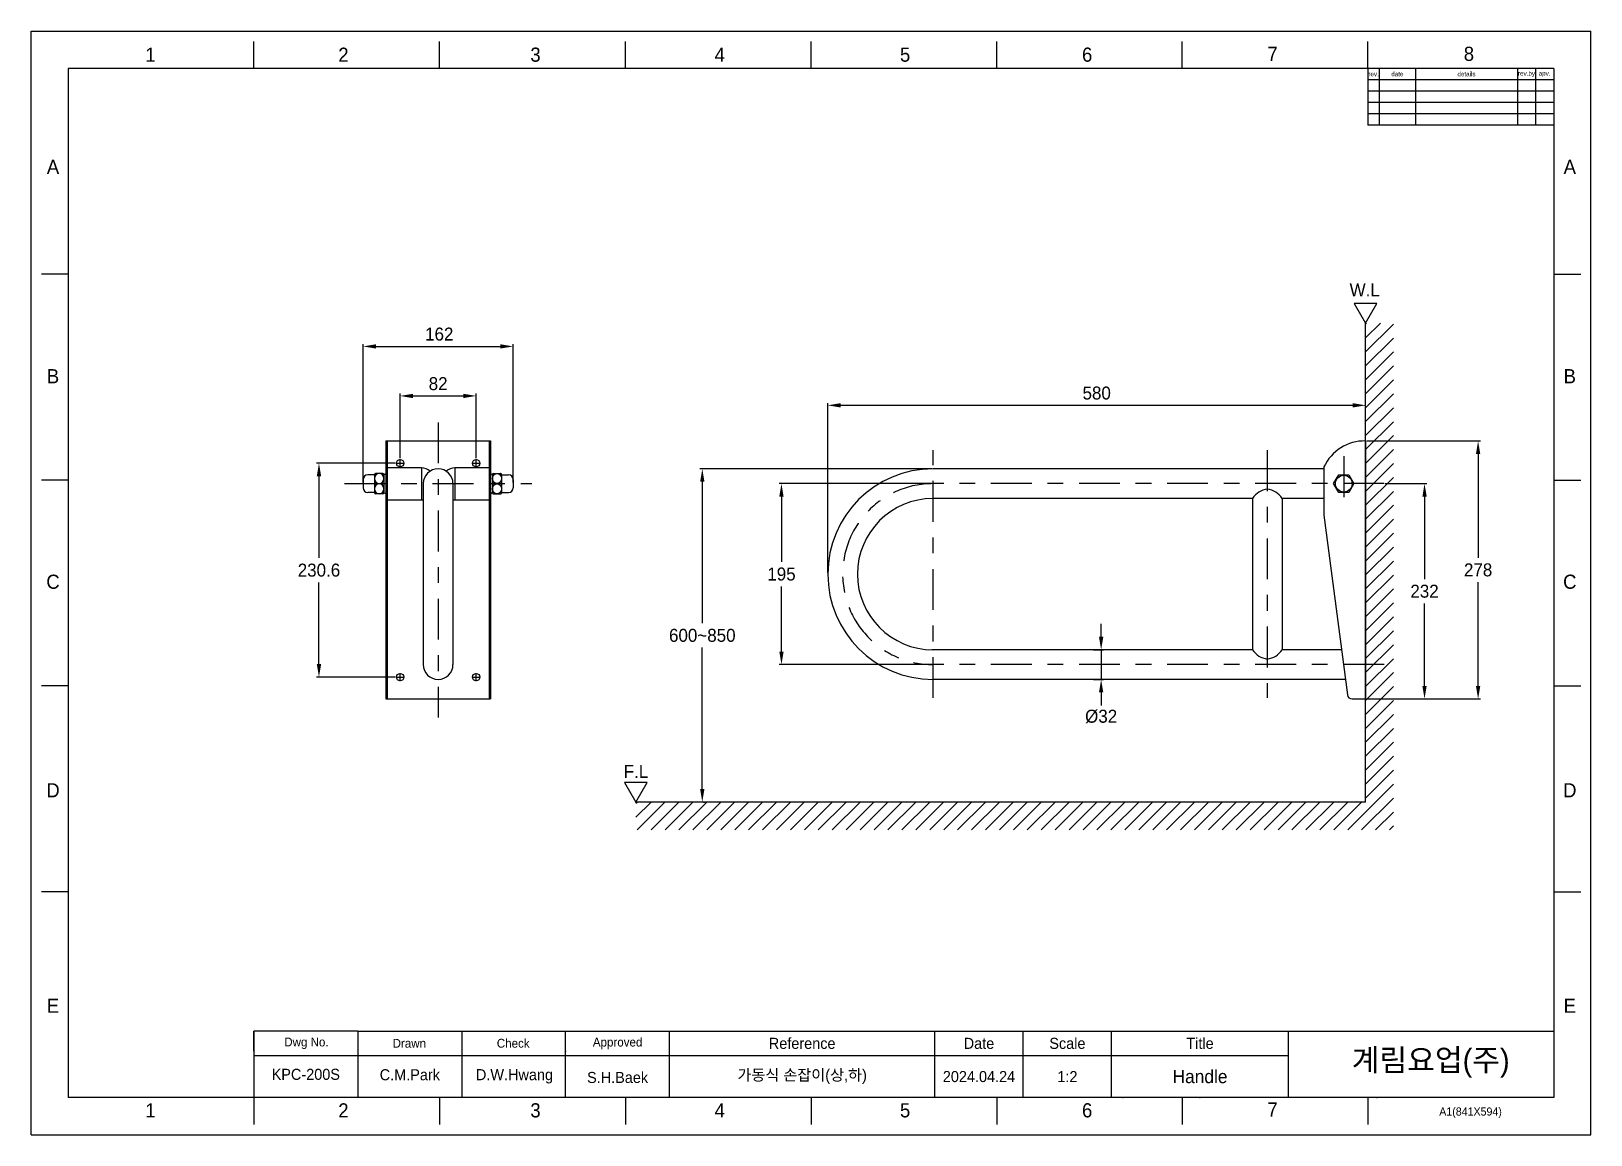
# Model space of a CAD drawing. Extents: x 32331 to 33172, y -13501 to -12906.
import ezdxf

# ---------------------------------------------------------------- set-up
doc = ezdxf.new("R2010")
doc.units = 0
doc.header["$MEASUREMENT"] = 0
doc.linetypes.add('CENTER', pattern=[47.5, 22, -8.5, 8.5, -8.5])
doc.linetypes.add('CENTERX2', pattern=[101.6, 63.5, -12.7, 12.7, -12.7])
doc.layers.get('0').update_dxf_attribs({"linetype": 'CONTINUOUS'})
doc.layers.get('Defpoints').update_dxf_attribs({"linetype": 'CONTINUOUS'})
for name, color, linetype in [('center', 1, 'CENTERX2'), ('FORM', 7, 'CONTINUOUS'), ('HATCH', 5, 'CONTINUOUS'), ('TEXT', 2, 'CONTINUOUS'), ('W.L', 2, 'CONTINUOUS')]:
    doc.layers.add(name, color=color, linetype=linetype)
doc.layers.add('DIM', color=3, linetype='CONTINUOUS', lineweight=9)
doc.styles.add('ROMANS', font='')
doc.styles.get("Standard").update_dxf_attribs({"font": ''})
doc.styles.get('ROMANS').set_extended_font_data('Gulim')
doc.styles.get('Standard').set_extended_font_data('Gulim')
doc.dimstyles.new('ISO-25', dxfattribs={"dimtxt": 8, "dimasz": 6, "dimexe": 1.25, "dimexo": 0.625, "dimtad": 1, "dimtih": 1, "dimtoh": 1, "dimdec": 1, "dimdsep": 46, "dimtxsty": 'Standard', "dimcen": 2.5, "dimclrd": 3, "dimclre": 3, "dimclrt": 3, "dimadec": 0, "dimazin": 0, "dimtfac": 1, "dimtdec": 1, "dimtmove": 0, "dimatfit": 3, "dimfxl": 1, "dimarcsym": 0})

# ---------------------------------------------------------------- blocks, each defined once
blk = doc.blocks.new('*D13')
at = {"layer": 'Defpoints', "color": 0, "transparency": 16777216}
for p in [(33060.59, -13150.28), (33050.59, -13266.28), (33082.37, -13266.28)]:
    blk.add_point(p, dxfattribs=at)
at = {"layer": 'DIM', "color": 3, "lineweight": -2, "transparency": 16777216}
for p, q in [((33061.22, -13150.28), (33083.62, -13150.28)), ((33082.37, -13157.28), (33082.37, -13201.7)), ((33082.37, -13259.28), (33082.37, -13214.87)), ((33051.22, -13266.28), (33083.62, -13266.28))]:
    blk.add_line(p, q, dxfattribs=at)
at = {"layer": 'DIM', "color": 3, "transparency": 16777216}
for points in [[(33081.21, -13157.28), (33083.54, -13157.28), (33082.37, -13150.28)], [(33081.21, -13259.28), (33083.54, -13259.28), (33082.37, -13266.28)]]:
    blk.add_solid(points, dxfattribs=at)
at = {"layer": 'DIM', "color": 3, "transparency": 16777216, "insert": (33082.37, -13208.28), "char_height": 7, "attachment_point": 5}
blk.add_mtext('232', dxfattribs=at)
blk = doc.blocks.new('*D14')
at = {"layer": 'Defpoints', "color": 0, "transparency": 16777216}
for p in [(33050.59, -13127.28), (33082.41, -13266.28), (33111.27, -13266.28)]:
    blk.add_point(p, dxfattribs=at)
at = {"layer": 'DIM', "color": 3, "lineweight": -2, "transparency": 16777216}
for p, q in [((33051.22, -13127.28), (33112.52, -13127.28)), ((33111.27, -13134.28), (33111.27, -13190.19)), ((33111.27, -13259.28), (33111.27, -13203.38)), ((33083.03, -13266.28), (33112.52, -13266.28))]:
    blk.add_line(p, q, dxfattribs=at)
at = {"layer": 'DIM', "color": 3, "transparency": 16777216}
for points in [[(33110.1, -13134.28), (33112.44, -13134.28), (33111.27, -13127.28)], [(33110.1, -13259.28), (33112.44, -13259.28), (33111.27, -13266.28)]]:
    blk.add_solid(points, dxfattribs=at)
at = {"layer": 'DIM', "color": 3, "transparency": 16777216, "insert": (33111.27, -13196.78), "char_height": 7, "attachment_point": 5}
blk.add_mtext('278', dxfattribs=at)
blk = doc.blocks.new('*D15')
at = {"layer": 'Defpoints', "color": 0, "transparency": 16777216}
for p in [(33050.59, -13108.07), (33050.59, -13127.28), (32760.59, -13199.03)]:
    blk.add_point(p, dxfattribs=at)
at = {"layer": 'DIM', "color": 3, "lineweight": -2, "transparency": 16777216}
for p, q in [((32760.59, -13198.41), (32760.59, -13106.82)), ((32767.59, -13108.07), (33043.59, -13108.07)), ((33050.59, -13126.66), (33050.59, -13106.82))]:
    blk.add_line(p, q, dxfattribs=at)
at = {"layer": 'DIM', "color": 3, "transparency": 16777216}
for points in [[(32767.59, -13106.9), (32767.59, -13109.24), (32760.59, -13108.07)], [(33043.59, -13106.9), (33043.59, -13109.24), (33050.59, -13108.07)]]:
    blk.add_solid(points, dxfattribs=at)
at = {"layer": 'DIM', "color": 3, "transparency": 16777216, "insert": (32905.59, -13101.48), "char_height": 7, "attachment_point": 5}
blk.add_mtext('580', dxfattribs=at)
blk = doc.blocks.new('*D16')
at = {"layer": 'Defpoints', "color": 0, "transparency": 16777216}
for p in [(32817.34, -13150.28), (32735.61, -13247.78), (32817.34, -13247.78)]:
    blk.add_point(p, dxfattribs=at)
at = {"layer": 'DIM', "color": 3, "lineweight": -2, "transparency": 16777216}
for p, q in [((32816.72, -13150.28), (32734.36, -13150.28)), ((32735.61, -13157.28), (32735.61, -13192.44)), ((32735.61, -13240.78), (32735.61, -13205.63)), ((32816.72, -13247.78), (32734.36, -13247.78))]:
    blk.add_line(p, q, dxfattribs=at)
at = {"layer": 'DIM', "color": 3, "transparency": 16777216}
for points in [[(32734.44, -13157.28), (32736.77, -13157.28), (32735.61, -13150.28)], [(32734.44, -13240.78), (32736.77, -13240.78), (32735.61, -13247.78)]]:
    blk.add_solid(points, dxfattribs=at)
at = {"layer": 'DIM', "color": 3, "transparency": 16777216, "insert": (32735.61, -13199.03), "char_height": 7, "attachment_point": 5}
blk.add_mtext('195', dxfattribs=at)
blk = doc.blocks.new('*D17')
at = {"layer": 'Defpoints', "color": 0, "transparency": 16777216}
for p in [(32817.34, -13142.28), (32692.92, -13321.85), (32692.92, -13321.85)]:
    blk.add_point(p, dxfattribs=at)
at = {"layer": 'DIM', "color": 3, "lineweight": -2, "transparency": 16777216}
for p, q in [((32816.72, -13142.28), (32691.67, -13142.28)), ((32692.92, -13149.28), (32692.92, -13225.48)), ((32692.92, -13314.85), (32692.92, -13238.66)), ((32693.54, -13321.85), (32694.17, -13321.85))]:
    blk.add_line(p, q, dxfattribs=at)
at = {"layer": 'DIM', "color": 3, "transparency": 16777216}
for points in [[(32691.75, -13149.28), (32694.08, -13149.28), (32692.92, -13142.28)], [(32691.75, -13314.85), (32694.08, -13314.85), (32692.92, -13321.85)]]:
    blk.add_solid(points, dxfattribs=at)
at = {"layer": 'DIM', "color": 3, "transparency": 16777216, "insert": (32692.92, -13232.07), "char_height": 7, "attachment_point": 5}
blk.add_mtext('600~850', dxfattribs=at)
blk = doc.blocks.new('*U30')
at = {"layer": 'center', "color": 0, "linetype": 'CENTER', "transparency": 16777216}
for p, q in [((-2.12, 0), (-0.4, 0)), ((0, 0.4), (0, 2.12)), ((0.4, 0), (2.12, 0)), ((0, -2.12), (0, -0.4))]:
    blk.add_line(p, q, dxfattribs=at)
at = {"layer": 'center', "color": 0, "linetype": 'Continuous', "transparency": 16777216}
for p, q in [((-0.2, 0), (0.2, 0)), ((0, -0.2), (0, 0.2))]:
    blk.add_line(p, q, dxfattribs=at)
blk = doc.blocks.new('*U31')
at = {"layer": 'center', "color": 0, "linetype": 'CENTER', "transparency": 16777216}
for p, q in [((-2.12, 0), (-0.4, 0)), ((0, 0.4), (0, 2.12)), ((0.4, 0), (2.12, 0)), ((0, -2.12), (0, -0.4))]:
    blk.add_line(p, q, dxfattribs=at)
at = {"layer": 'center', "color": 0, "linetype": 'Continuous', "transparency": 16777216}
for p, q in [((-0.2, 0), (0.2, 0)), ((0, -0.2), (0, 0.2))]:
    blk.add_line(p, q, dxfattribs=at)
blk = doc.blocks.new('*U32')
at = {"layer": 'center', "color": 0, "linetype": 'CENTER', "transparency": 16777216}
for p, q in [((-2.12, 0), (-0.4, 0)), ((0, 0.4), (0, 2.12)), ((0.4, 0), (2.12, 0)), ((0, -2.12), (0, -0.4))]:
    blk.add_line(p, q, dxfattribs=at)
at = {"layer": 'center', "color": 0, "linetype": 'Continuous', "transparency": 16777216}
for p, q in [((-0.2, 0), (0.2, 0)), ((0, -0.2), (0, 0.2))]:
    blk.add_line(p, q, dxfattribs=at)
blk = doc.blocks.new('*U33')
at = {"layer": 'center', "color": 0, "linetype": 'CENTER', "transparency": 16777216}
for p, q in [((-2.12, 0), (-0.4, 0)), ((0, 0.4), (0, 2.12)), ((0.4, 0), (2.12, 0)), ((0, -2.12), (0, -0.4))]:
    blk.add_line(p, q, dxfattribs=at)
at = {"layer": 'center', "color": 0, "linetype": 'Continuous', "transparency": 16777216}
for p, q in [((-0.2, 0), (0.2, 0)), ((0, -0.2), (0, 0.2))]:
    blk.add_line(p, q, dxfattribs=at)
blk = doc.blocks.new('*D34')
at = {"layer": 'Defpoints', "color": 0, "transparency": 16777216}
for p in [(32570.98, -13103.01), (32529.98, -13137.16), (32570.98, -13137.16)]:
    blk.add_point(p, dxfattribs=at)
at = {"layer": 'DIM', "color": 3, "lineweight": -2, "transparency": 16777216}
for p, q in [((32529.98, -13136.54), (32529.98, -13101.76)), ((32570.98, -13136.54), (32570.98, -13101.76)), ((32536.98, -13103.01), (32563.98, -13103.01))]:
    blk.add_line(p, q, dxfattribs=at)
at = {"layer": 'DIM', "color": 3, "transparency": 16777216}
for points in [[(32536.98, -13101.84), (32536.98, -13104.18), (32529.98, -13103.01)], [(32563.98, -13101.84), (32563.98, -13104.18), (32570.98, -13103.01)]]:
    blk.add_solid(points, dxfattribs=at)
at = {"layer": 'DIM', "color": 3, "transparency": 16777216, "insert": (32550.48, -13096.42), "char_height": 7, "attachment_point": 5}
blk.add_mtext('82', dxfattribs=at)
blk = doc.blocks.new('*D35')
at = {"layer": 'Defpoints', "color": 0, "transparency": 16777216}
for p in [(32527.86, -13139.28), (32486.21, -13254.53), (32527.86, -13254.53)]:
    blk.add_point(p, dxfattribs=at)
at = {"layer": 'DIM', "color": 3, "lineweight": -2, "transparency": 16777216}
for p, q in [((32527.24, -13139.28), (32484.96, -13139.28)), ((32486.21, -13146.28), (32486.21, -13190.32)), ((32486.21, -13247.53), (32486.21, -13203.5)), ((32527.24, -13254.53), (32484.96, -13254.53))]:
    blk.add_line(p, q, dxfattribs=at)
at = {"layer": 'DIM', "color": 3, "transparency": 16777216}
for points in [[(32485.04, -13146.28), (32487.38, -13146.28), (32486.21, -13139.28)], [(32485.04, -13247.53), (32487.38, -13247.53), (32486.21, -13254.53)]]:
    blk.add_solid(points, dxfattribs=at)
at = {"layer": 'DIM', "color": 3, "transparency": 16777216, "insert": (32486.21, -13196.91), "char_height": 7, "attachment_point": 5}
blk.add_mtext('230.6', dxfattribs=at)
blk = doc.blocks.new('*D36')
at = {"layer": 'Defpoints', "color": 0, "transparency": 16777216}
for p in [(32903.19, -13239.78), (32903.19, -13255.78), (32907.99, -13255.78)]:
    blk.add_point(p, dxfattribs=at)
at = {"layer": 'DIM', "color": 3, "lineweight": -2, "transparency": 16777216}
for p, q in [((32907.99, -13232.78), (32907.99, -13225.78)), ((32903.81, -13239.78), (32909.24, -13239.78)), ((32907.99, -13239.78), (32907.99, -13255.78)), ((32903.81, -13255.78), (32909.24, -13255.78)), ((32907.99, -13262.78), (32907.99, -13269.78))]:
    blk.add_line(p, q, dxfattribs=at)
at = {"layer": 'DIM', "color": 3, "transparency": 16777216}
for points in [[(32906.83, -13232.78), (32909.16, -13232.78), (32907.99, -13239.78)], [(32906.83, -13262.78), (32909.16, -13262.78), (32907.99, -13255.78)]]:
    blk.add_solid(points, dxfattribs=at)
at = {"layer": 'DIM', "color": 3, "transparency": 16777216, "insert": (32907.99, -13275.74), "char_height": 7, "attachment_point": 5}
blk.add_mtext('%%C32', dxfattribs=at)
blk = doc.blocks.new('*D37')
at = {"layer": 'Defpoints', "color": 0, "transparency": 16777216}
for p in [(32590.98, -13076.32), (32509.98, -13150.28), (32590.98, -13150.28)]:
    blk.add_point(p, dxfattribs=at)
at = {"layer": 'DIM', "color": 3, "lineweight": -2, "transparency": 16777216}
for p, q in [((32509.98, -13149.66), (32509.98, -13075.07)), ((32516.98, -13076.32), (32583.98, -13076.32)), ((32590.98, -13149.66), (32590.98, -13075.07))]:
    blk.add_line(p, q, dxfattribs=at)
at = {"layer": 'DIM', "color": 3, "transparency": 16777216}
for points in [[(32516.98, -13075.16), (32516.98, -13077.49), (32509.98, -13076.32)], [(32583.98, -13075.16), (32583.98, -13077.49), (32590.98, -13076.32)]]:
    blk.add_solid(points, dxfattribs=at)
at = {"layer": 'DIM', "color": 3, "transparency": 16777216, "insert": (32551.08, -13069.72), "char_height": 7, "attachment_point": 5}
blk.add_mtext('162', dxfattribs=at)

msp = doc.modelspace()

# ---------------------------------------------------------------- hatches: boundary and pattern name
at = {"layer": 'HATCH', "linetype": 'ByBlock'}
h = msp.add_hatch(dxfattribs=at)
h.set_pattern_fill('ANSI31', color=5, scale=42.5, style=0)
h.paths.add_polyline_path([(33065.59, -13063.79), (33050.59, -13063.79), (33050.59, -13321.85), (32657.13, -13321.85), (32657.13, -13336.85), (33065.59, -13336.85)])

# ---------------------------------------------------------------- linework, layer by layer
for p, q in [((32522.23, -13127.28), (32578.73, -13127.28)), ((32522.23, -13127.28), (32522.23, -13266.28)), ((32522.98, -13127.28), (32522.98, -13266.28)), ((32577.98, -13127.28), (32577.98, -13266.28)), ((32578.73, -13127.28), (32578.73, -13266.28)), ((33050.59, -13127.28), (33050.59, -13266.28)), ((32520.73, -13144.8), (32516.73, -13144.8)), ((32516.73, -13144.8), (32516.82, -13144.8)), ((32522.98, -13141.66), (32541.48, -13141.66)), ((32541.48, -13141.66), (32541.48, -13158.91)), ((32559.48, -13141.66), (32577.98, -13141.66)), ((32559.48, -13141.66), (32559.48, -13158.91)), ((32580.23, -13144.8), (32584.23, -13144.8)), ((32584.23, -13144.8), (32584.14, -13144.8)), ((33028.09, -13142.28), (32817.34, -13142.28)), ((33028.09, -13141.28), (33028.09, -13167.28)), ((32509.98, -13148.03), (32509.98, -13152.53)), ((32516.23, -13145.53), (32512.48, -13145.53)), ((32516.23, -13145.3), (32516.23, -13155.27)), ((32521.23, -13145.3), (32521.23, -13155.27)), ((32521.73, -13145.21), (32522.23, -13145.21)), ((32542.48, -13150.28), (32542.48, -13247.78)), ((32558.48, -13150.28), (32558.48, -13247.78)), ((32579.23, -13145.21), (32578.73, -13145.21)), ((32579.73, -13145.3), (32579.73, -13155.27)), ((32584.73, -13145.3), (32584.73, -13155.27)), ((32584.73, -13145.53), (32588.48, -13145.53)), ((32590.98, -13148.03), (32590.98, -13152.53)), ((32516.23, -13155.03), (32512.48, -13155.03)), ((32520.73, -13155.77), (32516.73, -13155.77)), ((32521.73, -13155.36), (32522.23, -13155.36)), ((32522.98, -13158.91), (32542.48, -13158.91)), ((32558.48, -13158.91), (32577.98, -13158.91)), ((32579.23, -13155.36), (32578.73, -13155.36)), ((32580.23, -13155.77), (32584.23, -13155.77)), ((32584.73, -13155.03), (32588.48, -13155.03)), ((32989.59, -13158.28), (32817.34, -13158.28)), ((32989.59, -13158.28), (32989.59, -13239.78)), ((32989.59, -13158.28), (32989.59, -13239.78)), ((33005.59, -13158.28), (33005.59, -13239.78)), ((33028.09, -13158.28), (33005.59, -13158.28)), ((33028.09, -13167.28), (33040.81, -13264.11)), ((32989.59, -13239.78), (32816.78, -13239.78)), ((32816.78, -13239.78), (32816.78, -13239.78)), ((33037.61, -13239.78), (33005.59, -13239.78)), ((33039.71, -13255.78), (32817.34, -13255.78)), ((32522.23, -13266.28), (32578.73, -13266.28)), ((33043.29, -13266.28), (33050.59, -13266.28))]:
    msp.add_line(p, q)
at = {"color": 2}
msp.add_line((33050.59, -13321.85), (32657.13, -13321.85), dxfattribs=at)
msp.add_lwpolyline([(33041.59, -13145.53), (33044.33, -13150.28), (33041.59, -13155.03), (33036.1, -13155.03), (33033.36, -13150.28), (33036.1, -13145.53)], close=True)
for centre, radius in [((32529.98, -13139.28), 2), ((32570.98, -13139.28), 2), ((33038.84, -13150.28), 4.5), ((32529.98, -13254.53), 2), ((32570.98, -13254.53), 2)]:
    msp.add_circle(centre, radius)
for centre, radius, start, end in [((33050.06, -13151.51), 24.23, 88.7451, 155.03648), ((32516.73, -13145.3), 0.5, 90, 180), ((32520.73, -13145.3), 0.5, 0, 90), ((32540.57, -13151.04), 9.42, 53.06219, 84.4356), ((32550.48, -13150.28), 8, 0, 180), ((32560.4, -13151.04), 9.42, 95.5644, 126.93781), ((32580.23, -13145.3), 0.5, 90, 180), ((32584.23, -13145.3), 0.5, 0, 90), ((32817.34, -13199.03), 56.75, 90, 270), ((32512.48, -13148.03), 2.5, 90, 180), ((32512.48, -13152.53), 2.5, 180, 270), ((32521.73, -13145.71), 0.5, 90, 180), ((32579.23, -13145.71), 0.5, 0, 90), ((32588.48, -13148.03), 2.5, 0, 90), ((32588.48, -13152.53), 2.5, 270, 0), ((32516.73, -13155.27), 0.5, 180, 270), ((32520.73, -13155.27), 0.5, 270, 0), ((32521.73, -13154.86), 0.5, 180, 270), ((32579.23, -13154.86), 0.5, 270, 0), ((32580.23, -13155.27), 0.5, 180, 270), ((32584.23, -13155.27), 0.5, 270, 0), ((32817.34, -13199.03), 40.75, 90, 270), ((32998.98, -13164.39), 11.2, 97.0891, 146.92167), ((32996.21, -13164.39), 11.2, 33.07833, 82.9109), ((32998.98, -13233.67), 11.2, 213.07833, 262.9109), ((32996.21, -13233.67), 11.2, 277.0891, 326.92167), ((32550.48, -13247.78), 8, 180, 0), ((33043.29, -13263.78), 2.5, 187.48089, 270)]:
    msp.add_arc(centre, radius, start, end)
at = {"extrusion": (0, 0, -1)}
for centre, major_axis in [((32518.73, -13147.54), (0, -2.74)), ((32518.73, -13153.03), (0, 2.74))]:
    msp.add_ellipse(centre, major_axis=major_axis, ratio=0.911606, dxfattribs=at)
for centre, major_axis in [((32582.23, -13147.54), (0, -2.74)), ((32582.23, -13153.03), (0, 2.74))]:
    msp.add_ellipse(centre, major_axis=major_axis, ratio=0.911606)
at = {"layer": 'center', "color": 1, "linetype": 'CENTER'}
for p, q in [((32550.48, -13117.28), (32550.48, -13276.28)), ((32817.34, -13265.78), (32817.34, -13132.28)), ((32997.59, -13132.28), (32997.59, -13265.78)), ((33038.84, -13135.53), (33038.84, -13165.03)), ((32499.98, -13150.28), (32600.98, -13150.28)), ((33060.59, -13150.28), (32817.34, -13150.28)), ((33060.59, -13247.78), (32817.34, -13247.78))]:
    msp.add_line(p, q, dxfattribs=at)
msp.add_arc((32817.34, -13199.03), 48.75, 90, 270, dxfattribs=at)
at = {"layer": 'FORM', "color": 7, "linetype": 'Continuous'}
for p, q in [((32331.04, -13501.17), (32331.04, -12906.46)), ((32331.04, -12906.46), (33172.04, -12906.46)), ((33172.04, -13501.17), (33172.04, -12906.46)), ((32451.18, -12926.49), (32451.18, -12911.93)), ((32551.3, -12926.49), (32551.3, -12911.93)), ((32651.42, -12926.49), (32651.42, -12911.93)), ((32751.54, -12926.49), (32751.54, -12911.93)), ((32851.66, -12926.49), (32851.66, -12911.93)), ((32951.77, -12926.49), (32951.77, -12911.93)), ((33051.89, -12926.49), (33051.89, -12911.93)), ((32351.06, -12926.49), (32351.06, -13481.15)), ((33152.01, -12926.49), (32351.06, -12926.49)), ((32351.06, -13037.42), (32336.51, -13037.42)), ((33152.01, -13037.41), (33166.57, -13037.41)), ((32351.06, -13148.35), (32336.51, -13148.35)), ((33152.02, -13148.35), (33166.57, -13148.34)), ((32351.06, -13259.28), (32336.51, -13259.28)), ((33152.02, -13259.28), (33166.57, -13259.28)), ((32351.06, -13370.21), (32336.51, -13370.21)), ((33152.02, -13370.21), (33166.57, -13370.21)), ((32507.2, -13445.39), (32451.18, -13445.39)), ((32451.18, -13445.39), (32451.18, -13481.15)), ((32451.18, -13456.12), (32451.18, -13445.39)), ((33152.01, -13481.15), (32351.06, -13481.15)), ((32451.18, -13481.15), (32451.18, -13495.7)), ((32551.3, -13481.15), (32551.3, -13495.7)), ((32651.42, -13481.15), (32651.42, -13495.7)), ((32751.54, -13481.15), (32751.54, -13495.7)), ((32851.66, -13481.15), (32851.66, -13495.7)), ((32951.77, -13481.15), (32951.77, -13495.7)), ((33051.89, -13481.15), (33051.89, -13495.7)), ((32331.04, -13501.17), (33172.04, -13501.17))]:
    msp.add_line(p, q, dxfattribs=at)
at = {"layer": 'FORM'}
for p, q in [((33051.86, -12926.49), (33051.86, -12957.02)), ((33152.01, -12932.59), (33051.86, -12932.59)), ((33057.97, -12926.49), (33057.97, -12957.02)), ((33077.51, -12926.49), (33077.51, -12957.02)), ((33132.47, -12926.49), (33132.47, -12957.02)), ((33142.24, -12926.49), (33142.24, -12957.02)), ((33152.01, -12938.7), (33051.86, -12938.7)), ((33152.01, -12944.81), (33051.86, -12944.81)), ((33152.01, -12950.91), (33051.86, -12950.91)), ((33152.01, -12957.02), (33051.86, -12957.02)), ((32507.2, -13445.39), (33152.01, -13445.39)), ((32507.2, -13445.39), (32507.2, -13481.15)), ((32563.22, -13445.39), (32563.22, -13481.15)), ((32619.24, -13481.15), (32619.24, -13445.39)), ((32675.26, -13481.15), (32675.26, -13445.39)), ((32818.28, -13481.15), (32818.28, -13445.39)), ((32818.28, -13481.15), (32818.28, -13445.39)), ((32818.28, -13481.15), (32818.28, -13445.39)), ((32865.96, -13481.15), (32865.96, -13445.39)), ((32913.63, -13481.15), (32913.63, -13445.39)), ((33008.99, -13481.15), (33008.99, -13445.39)), ((32451.18, -13458.5), (33008.99, -13458.5))]:
    msp.add_line(p, q, dxfattribs=at)
at = {"layer": 'FORM', "linetype": 'Continuous'}
msp.add_line((33152.01, -12926.49), (33152.01, -13481.15), dxfattribs=at)
at = {"layer": 'FORM'}
for p in [(32919.75, -13481.15), (32961.19, -13481.15), (33056.6, -13481.15)]:
    msp.add_point(p, dxfattribs=at)
at = {"layer": 'TEXT'}
msp.add_point((32619.24, -13456.12), dxfattribs=at)
at = {"layer": 'W.L', "color": 2}
msp.add_line((33050.59, -13321.85), (33050.59, -13063.79), dxfattribs=at)
at = {"layer": 'W.L', "color": 2, "linetype": 'ByBlock'}
for points in [[(33050.59, -13063.79), (33056.7, -13053.21), (33044.49, -13053.21)], [(32657.13, -13321.85), (32663.24, -13311.28), (32651.02, -13311.28)]]:
    msp.add_lwpolyline(points, close=True, dxfattribs=at)

# ---------------------------------------------------------------- block references
at = {"layer": 'center', "color": 1, "linetype": 'CENTER'}
for name, p in [('*U30', (32529.98, -13139.28)), ('*U31', (32570.98, -13139.28)), ('*U32', (32529.98, -13254.53)), ('*U33', (32570.98, -13254.53))]:
    msp.add_blockref(name, p, dxfattribs=at)

# ---------------------------------------------------------------- texts
at = {"layer": 'FORM', "char_height": 7.63, "attachment_point": 5}
for s, width, insert in [('1', 50.0595, (32395.34, -12919.14)), ('2', 50.0595, (32499.42, -12919.14)), ('3', 50.0595, (32602.98, -12919.14)), ('4', 50.0595, (32702.33, -12919.14)), ('5', 50.0595, (32802.3, -12919.14)), ('6', 50.0595, (32900.45, -12919.14)), ('7', 50.0595, (33000.4, -12918.69)), ('8', 50.0595, (33106.31, -12918.69)), ('A', 10.0119, (32342.8, -12979.55)), ('A', 10.0119, (33160.71, -12979.55)), ('B', 10.0119, (32342.8, -13092.37)), ('B', 10.0119, (33160.71, -13092.37)), ('C', 10.0119, (32342.8, -13203.19)), ('C', 10.0119, (33160.71, -13203.19)), ('D', 10.0119, (32342.8, -13315.52)), ('D', 10.0119, (33160.71, -13315.52)), ('E', 10.0119, (32342.8, -13431.63)), ('E', 10.0119, (33160.71, -13431.63)), ('1', 50.0595, (32395.34, -13488.03)), ('2', 50.0595, (32499.42, -13488.03)), ('3', 50.0595, (32602.98, -13488.03)), ('4', 50.0595, (32702.33, -13488.03)), ('5', 50.0595, (32802.3, -13488.03)), ('6', 50.0595, (32900.45, -13488.03)), ('7', 50.0595, (33000.4, -13487.57))]:
    msp.add_mtext_dynamic_manual_height_columns(s, width=width, gutter_width=12.51, heights=[0], dxfattribs=dict(at, insert=insert))
at = {"layer": 'TEXT', "style": 'ROMANS'}
msp.add_text('A1(841X594)', height=4.3802, dxfattribs=at).set_placement((33090.31, -13490.82))
at = {"layer": 'TEXT', "attachment_point": 5}
for s, width, gutter_width, heights, insert, char_height in [('rev.', 6.1066, 15.27, [0], (33054.92, -12929.54), 2.443), ('date', 19.5411, 15.27, [0], (33067.74, -12929.54), 2.443), ('details', 54.9593, 15.27, [0], (33104.99, -12929.54), 2.443), ('rev.by', 9.7705, 15.27, [0], (33137.36, -12929.54), 2.443), ('apv.', 9.7705, 15.27, [0], (33147.13, -12929.54), 2.443), ('Dwg No.', 56.019, 29.8, [0], (32479.45, -13451.88), 4.768), ('Drawn', 56.019, 29.8, [0], (32534.94, -13451.88), 4.768), ('Check', 56.019, 29.8, [0], (32590.96, -13451.88), 4.768), ('Approved', 56.019, 29.8, [0], (32647.25, -13451.94), 4.768), ('Reference', 143.0272, 29.8, [0], (32746.77, -13451.94), 5.959), ('Date', 47.6757, 29.8, [0], (32842.12, -13451.94), 5.959), ('Scale', 47.6757, 29.8, [0], (32889.8, -13451.94), 5.959), ('Title', 95.3515, 29.8, [0], (32961.31, -13451.94), 5.959), ('KPC-200S', 5.9595, 29.8, [5.19], (32479.12, -13468.63), 5.959), ('C.M.Park', 44.8871, 29.8, [0], (32535.21, -13468.86), 5.959), ('D.W.Hwang', 56.019, 29.8, [0], (32591.64, -13469.66), 5.959), ('S.H.Baek', 56.019, 29.8, [0], (32647.25, -13470.32), 5.959), ('가동식 손잡이(상,하)', 143.0272, 29.8, [0], (32746.77, -13469.82), 6), ('2024.04.24', 47.6757, 29.8, [0], (32842.12, -13469.82), 5.959), ('1:2', 47.6757, 29.8, [0], (32889.8, -13469.82), 5.959), ('Handle', 95.3515, 29.8, [0], (32961.31, -13469.82), 7.151)]:
    msp.add_mtext_dynamic_manual_height_columns(s, width=width, gutter_width=gutter_width, heights=heights, dxfattribs=dict(at, insert=insert, char_height=char_height))
at = {"layer": 'TEXT', "linetype": 'CENTERX2', "insert": (33085.69, -13462.69), "char_height": 11.9189, "attachment_point": 5}
msp.add_mtext_dynamic_manual_height_columns('{\\fHYGothic-Medium|b0|i0|c129|p18;계림요업(주)}', width=143.0272, gutter_width=29.8, heights=[0], dxfattribs=at)
at = {"layer": 'W.L', "color": 2, "linetype": 'ByBlock', "char_height": 7, "attachment_point": 1}
for s, insert in [('W.L', (33041.98, -13042.39)), ('F.L', (32650.53, -13301.82))]:
    msp.add_mtext_dynamic_manual_height_columns(s, width=26.1796, gutter_width=26.28, heights=[0], dxfattribs=dict(at, insert=insert))

# ---------------------------------------------------------------- dimensions: what is measured, and where the dimension line sits
at = {"layer": 'DIM'}
dim = msp.add_linear_dim(base=(32590.98, -13076.32), p1=(32509.98, -13150.28), p2=(32590.98, -13150.28), text='162', dimstyle='ISO-25', override={"dimtxt": 7, "dimasz": 7, "dimgap": 3}, dxfattribs=at)
dim.commit()
dim.dimension.update_dxf_attribs({"geometry": '*D37', "text_midpoint": (32551.08, -13076.32), "dimtype": 160})
for base, p1, p2, text, picture, middle in [((32570.98, -13103.01), (32529.98, -13137.16), (32570.98, -13137.16), '82', '*D34', (32550.48, -13096.42)), ((33050.59, -13108.07), (32760.59, -13199.03), (33050.59, -13127.28), '580', '*D15', (32905.59, -13101.48))]:
    dim = msp.add_linear_dim(base=base, p1=p1, p2=p2, text=text, dimstyle='ISO-25', override={"dimtxt": 7, "dimasz": 7, "dimgap": 3}, dxfattribs=at)
    dim.commit()
    dim.dimension.update_dxf_attribs({"geometry": picture, "text_midpoint": middle})
for base, p1, p2, text, override, picture, middle in [((33111.27, -13266.28), (33050.59, -13127.28), (33082.41, -13266.28), '278', {"dimtxt": 7, "dimasz": 7, "dimgap": 3}, '*D14', (33111.27, -13196.78)), ((33082.37, -13266.28), (33060.59, -13150.28), (33050.59, -13266.28), '232', {"dimtxt": 7, "dimasz": 7, "dimgap": 3}, '*D13', (33082.37, -13208.28)), ((32907.99, -13255.78), (32903.19, -13239.78), (32903.19, -13255.78), '%%C32', {"dimtxt": 7, "dimasz": 7, "dimgap": 3, "dimtad": 0, "dimtmove": 2}, '*D36', (32907.99, -13275.74))]:
    dim = msp.add_linear_dim(base=base, p1=p1, p2=p2, angle=90, text=text, dimstyle='ISO-25', override=override, dxfattribs=at)
    dim.commit()
    dim.dimension.update_dxf_attribs({"geometry": picture, "text_midpoint": middle, "dimtype": 160})
for base, p1, p2, text, picture, middle in [((32486.21, -13254.53), (32527.86, -13139.28), (32527.86, -13254.53), '230.6', '*D35', (32486.21, -13196.91)), ((32692.92, -13321.85), (32817.34, -13142.28), (32692.92, -13321.85), '600~850', '*D17', (32692.92, -13232.07)), ((32735.61, -13247.78), (32817.34, -13150.28), (32817.34, -13247.78), '195', '*D16', (32735.61, -13199.03))]:
    dim = msp.add_linear_dim(base=base, p1=p1, p2=p2, angle=90, text=text, dimstyle='ISO-25', override={"dimtxt": 7, "dimasz": 7, "dimgap": 3}, dxfattribs=at)
    dim.commit()
    dim.dimension.update_dxf_attribs({"geometry": picture, "text_midpoint": middle})

doc.saveas('drawing.dxf')
